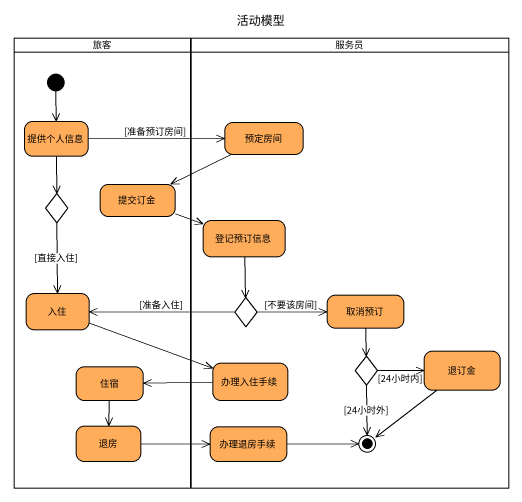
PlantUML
@startuml
title 活动模型
hide empty description
state 旅客 <<partition>> {
  state 提供个人信息 #FFAD5B
  state choice1 <<choice>>
  state 提交订金 #FFAD5B
  state 入住 #FFAD5B
  state 住宿 #FFAD5B
  state 退房 #FFAD5B
  [*] --> 提供个人信息
}
state 服务员 <<partition>> {
  state 预定房间 #FFAD5B
  state 登记预订信息 #FFAD5B
  state choice2 <<choice>>
  state 取消预订 #FFAD5B
  state 办理入住手续 #FFAD5B
  state choice3 <<choice>>
  state 退订金 #FFAD5B
  state 办理退房手续 #FFAD5B
  choice3 --> [*] : [24小时外]
  退订金 --> [*]
  办理退房手续 -right-> [*]
}
提供个人信息 -right-> 预定房间 : [准备预订房间]
提供个人信息 --> choice1
预定房间 -left-> 提交订金
choice1 --> 入住 : [直接入住]
提交订金 -right-> 登记预订信息
登记预订信息 --> choice2
入住 -right-> 办理入住手续
choice2 -left-> 入住 : [准备入住]
choice2 -right-> 取消预订 : [不要该房间]
取消预订 --> choice3
住宿 --> 退房
办理入住手续 -left-> 住宿
choice3 -right-> 退订金 : [24小时内]
退房 -right-> 办理退房手续
@enduml
